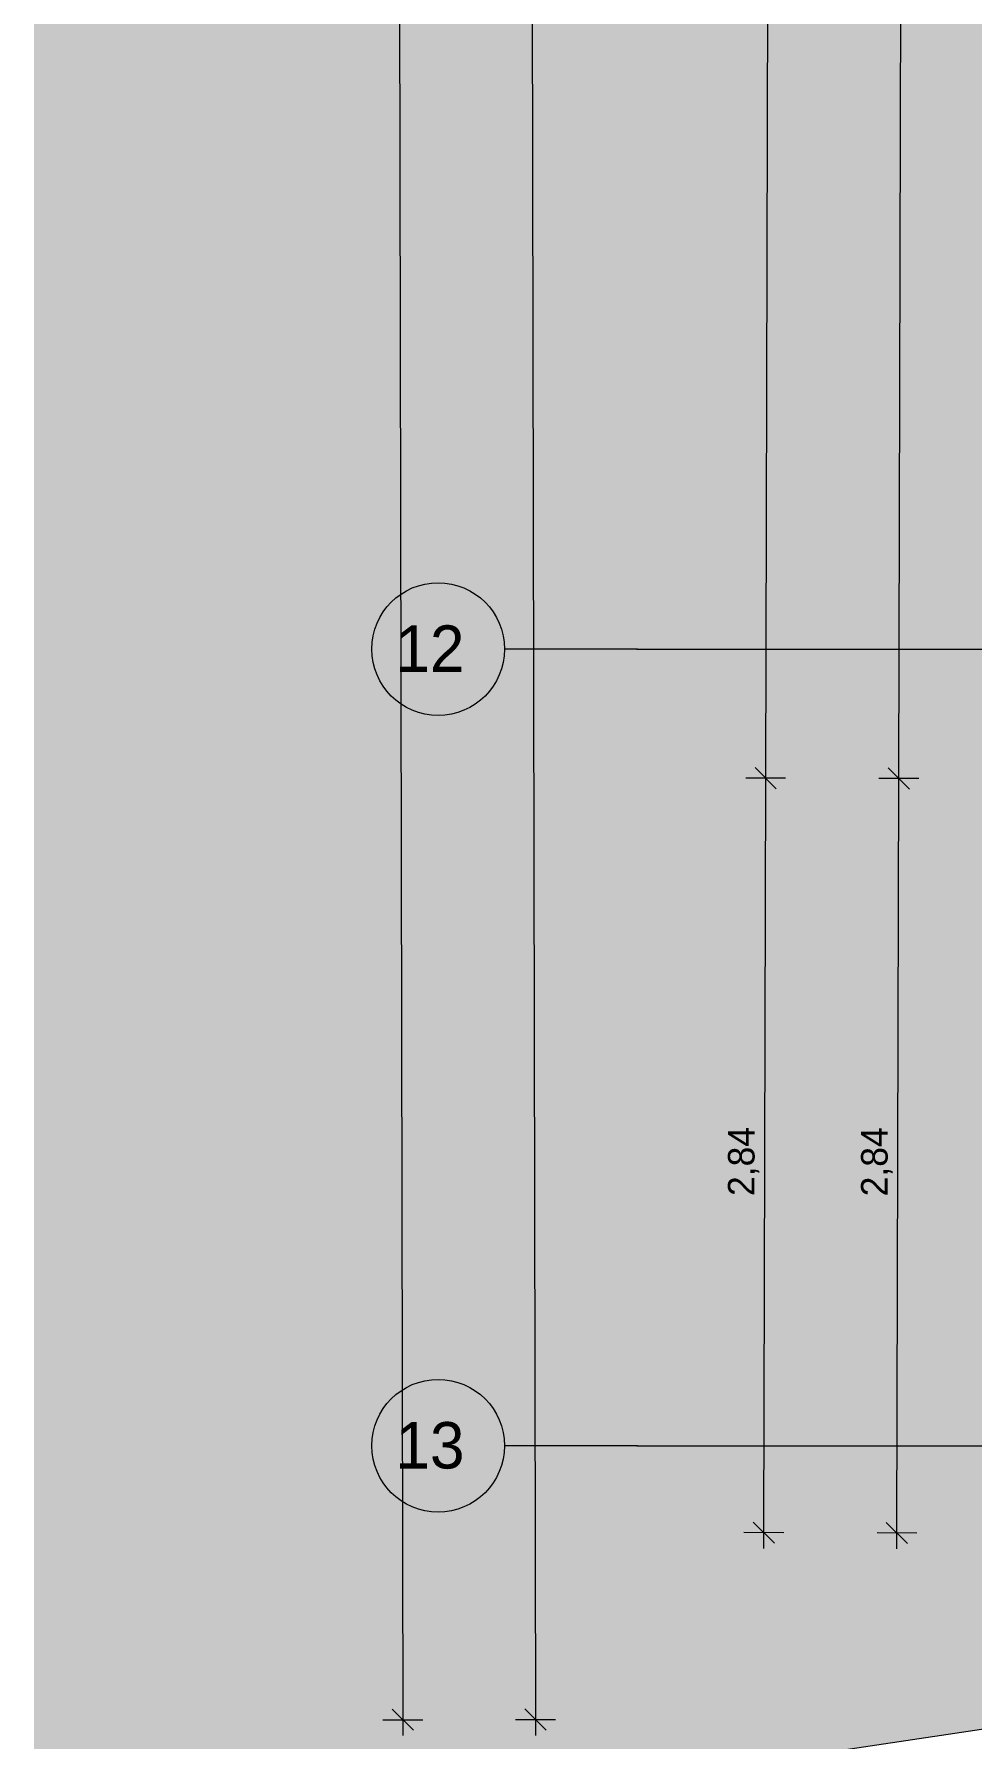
# Model space of a CAD drawing. Header units: metres. Extents: x -4 to 206, y -18 to 45.
# Drawn here: x 29.53 to 33.06, y -14.11 to -7.69 of the extents above; entities that cross this region are included whole.
import ezdxf

# ---------------------------------------------------------------- set-up
doc = ezdxf.new("R2010")
doc.units = ezdxf.units.M
doc.header["$MEASUREMENT"] = 0
for name, color, linetype in [('3._DD PP STG2_4_000 Achsraster', 7, 'Continuous'), ('3._DD PP STG2_4_725 Nachbarbebauung', 7, 'Continuous'), ('3._DD PP STG2_4_950 Polierplan Bemaßung', 7, 'Continuous')]:
    doc.layers.add(name, color=color, linetype=linetype)
doc.styles.add('ERSTELLTER_STIL_2', font='')
doc.styles.get('ERSTELLTER_STIL_2').set_extended_font_data('Eurostile')

msp = doc.modelspace()

# ---------------------------------------------------------------- hatches: boundary and pattern name
at = {"layer": '3._DD PP STG2_4_725 Nachbarbebauung', "linetype": 'Continuous', "lineweight": 0, "true_color": 0x1f1f1f}
msp.add_hatch(color=250, dxfattribs=at).paths.add_polyline_path([(33.3596, -4.0618), (29.5275, -4.632), (29.5275, -14.6052), (32.0677, -14.2249), (30.2188, -14.5019), (33.3665, -14.0306)])

# ---------------------------------------------------------------- linework, layer by layer
at = {"layer": '3._DD PP STG2_4_000 Achsraster', "color": 5, "linetype": 'Continuous', "lineweight": 0, "ltscale": 1000}
for p, q in [((31.8, -10.0037), (31.3, -10.0037)), ((31.8, -10.0037), (54.3, -10.0037)), ((31.8, -13.0037), (31.3, -13.0037)), ((31.8, -13.0037), (54.3, -13.0037))]:
    msp.add_line(p, q, dxfattribs=at)
for centre in [(31.05, -10.0037), (31.05, -13.0037)]:
    msp.add_circle(centre, 0.25, dxfattribs=at)
for p in [(31.8, -10.0037), (31.8, -10.0037), (31.8, -13.0037), (31.8, -13.0037)]:
    msp.add_point(p, dxfattribs=at)
at = {"layer": '3._DD PP STG2_4_725 Nachbarbebauung', "color": 8, "linetype": 'Continuous', "lineweight": 13, "ltscale": 1000, "flags": 128}
msp.add_lwpolyline([(29.5275, -14.6052), (32.0677, -14.2249), (30.2188, -14.5019), (33.3665, -14.0306), (33.3596, -4.0618), (29.5275, -4.632)], dxfattribs=at)
at = {"layer": '3._DD PP STG2_4_950 Polierplan Bemaßung', "color": 1, "linetype": 'Continuous', "lineweight": 13, "ltscale": 1000, "true_color": 0xfb0106}
for p, q in [((30.8855, 1.9963), (30.9168, -14.0354)), ((31.3855, 1.9963), (31.4168, -14.0344)), ((32.2843, -10.4898), (32.3, -4.206)), ((32.2444, -10.4497), (32.3242, -10.5299)), ((32.3593, -10.4899), (32.2093, -10.4896)), ((32.2773, -13.331), (32.2843, -10.4898)), ((32.3523, -13.3312), (32.2023, -13.3308)), ((32.2374, -13.2909), (32.3172, -13.3711)), ((32.2771, -13.391), (32.2773, -13.331)), ((31.3767, -13.9945), (31.4569, -14.0744)), ((30.8418, -14.0356), (30.9918, -14.0353)), ((30.8767, -13.9955), (30.9569, -14.0753)), ((30.9168, -14.0354), (30.9169, -14.0954)), ((31.3418, -14.0346), (31.4918, -14.0343)), ((31.4168, -14.0344), (31.4169, -14.0944))]:
    msp.add_line(p, q, dxfattribs=at)
at = {"layer": '3._DD PP STG2_4_950 Polierplan Bemaßung', "color": 7, "linetype": 'Continuous', "lineweight": 13, "ltscale": 1000}
for p, q in [((32.7857, -10.491), (32.8013, -4.2073)), ((32.7458, -10.4509), (32.8256, -10.5311)), ((32.8607, -10.4912), (32.7107, -10.4908)), ((32.7786, -13.3323), (32.7857, -10.491)), ((32.8536, -13.3324), (32.7036, -13.3321)), ((32.7387, -13.2922), (32.8185, -13.3724)), ((32.7784, -13.3923), (32.7786, -13.3323))]:
    msp.add_line(p, q, dxfattribs=at)

# ---------------------------------------------------------------- texts
at = {"layer": '3._DD PP STG2_4_000 Achsraster', "color": 5, "linetype": 'Continuous', "lineweight": 0, "char_height": 0.175, "attachment_point": 1, "style": 'ERSTELLTER_STIL_2'}
for s, insert in [('\\A1;{\\pql;\\pt0;\\fEurostile|b0|i0|c0|p0;\\W1.000000;12}', (30.889, -9.9145)), ('\\A1;{\\pql;\\pt0;\\fEurostile|b0|i0|c0|p0;\\W1.000000;13}', (30.889, -12.9145))]:
    msp.add_mtext(s, dxfattribs=dict(at, insert=insert))
at = {"layer": '3._DD PP STG2_4_950 Polierplan Bemaßung', "color": 1, "linetype": 'Continuous', "lineweight": 13, "true_color": 0xfb0106, "insert": (32.2604, -12.0635), "char_height": 0.1, "width": 0.306373, "attachment_point": 7, "rotation": 89.85711, "style": 'ERSTELLTER_STIL_2'}
msp.add_mtext('\\A1;{\\pql;\\fEurostile|b0|i0|c0|p0;\\W1.000000;2,84}', dxfattribs=at)
at = {"layer": '3._DD PP STG2_4_950 Polierplan Bemaßung', "color": 7, "linetype": 'Continuous', "lineweight": 13, "insert": (32.7618, -12.0648), "char_height": 0.1, "width": 0.306373, "attachment_point": 7, "rotation": 89.85711, "style": 'ERSTELLTER_STIL_2'}
msp.add_mtext('\\A1;{\\pql;\\fEurostile|b0|i0|c0|p0;\\W1.000000;2,84}', dxfattribs=at)

doc.saveas('drawing.dxf')
